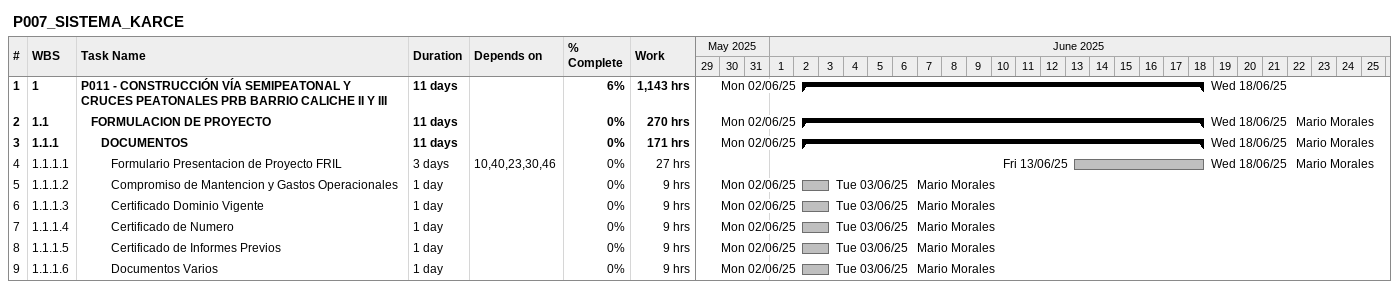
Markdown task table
P007_SISTEMA_KARCE

| ID | WBS | Task | Duration | Start | Finish | Predecessors | Resources | % complete | Work (h) |
|---|---|---|---|---|---|---|---|---|---|
| 1 | 1 | **P011 - CONSTRUCCIÓN VÍA SEMIPEATONAL Y CRUCES PEATONALES PRB BARRIO CALICHE II Y III** | 11d | 2025-06-02 | 2025-06-18 |  |  | 6 | 1143 |
| 2 | 1.1 | **FORMULACION DE PROYECTO** | 11d | 2025-06-02 | 2025-06-18 |  | Mario Morales | 0 | 270 |
| 3 | 1.1.1 | **DOCUMENTOS** | 11d | 2025-06-02 | 2025-06-18 |  | Mario Morales | 0 | 171 |
| 4 | 1.1.1.1 | Formulario Presentacion de Proyecto FRIL | 3d | 2025-06-13 | 2025-06-18 | 10, 40, 23, 30, 46 | Mario Morales | 0 | 27 |
| 5 | 1.1.1.2 | Compromiso de Mantencion y Gastos Operacionales | 1d | 2025-06-02 | 2025-06-03 |  | Mario Morales | 0 | 9 |
| 6 | 1.1.1.3 | Certificado Dominio Vigente | 1d | 2025-06-02 | 2025-06-03 |  | Mario Morales | 0 | 9 |
| 7 | 1.1.1.4 | Certificado de Numero | 1d | 2025-06-02 | 2025-06-03 |  | Mario Morales | 0 | 9 |
| 8 | 1.1.1.5 | Certificado de Informes Previos | 1d | 2025-06-02 | 2025-06-03 |  | Mario Morales | 0 | 9 |
| 9 | 1.1.1.6 | Documentos Varios | 1d | 2025-06-02 | 2025-06-03 |  | Mario Morales | 0 | 9 |
